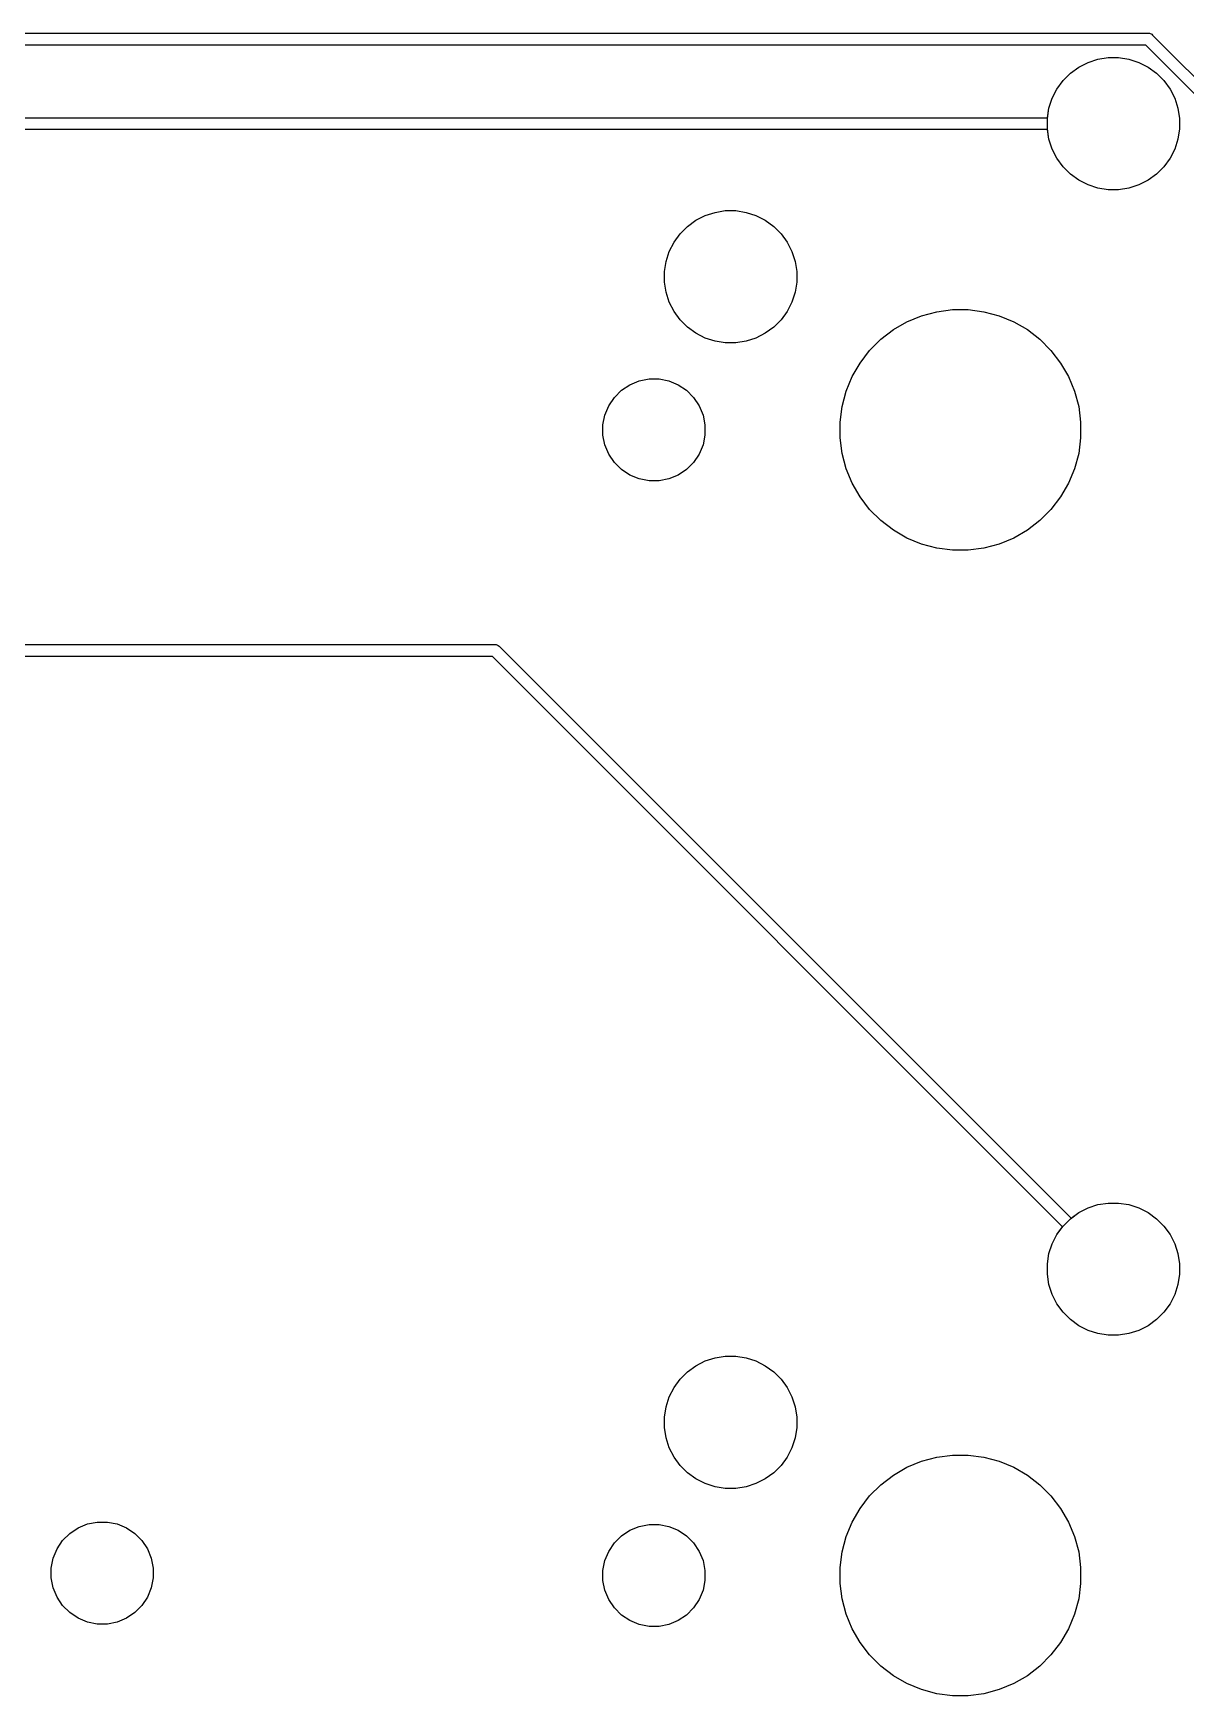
# Model space of a CAD drawing. Header units: inches. Extents: x 4.57 to 7.67, y -3.82 to -2.6.
# Drawn here: x 6.08 to 6.833, y -3.82 to -2.735 of the extents above; entities that cross this region are included whole.
import ezdxf

# ---------------------------------------------------------------- set-up
doc = ezdxf.new("R2010")
doc.units = ezdxf.units.IN
doc.header["$MEASUREMENT"] = 0
doc.layers.add('F.Mask', color=201, linetype='CONTINUOUS', true_color=0xd864ff)

msp = doc.modelspace()

# ---------------------------------------------------------------- linework, layer by layer
at = {"layer": 'F.Mask', "linetype": 'CONTINUOUS'}
for p, q in [((5.4176, -2.7346), (6.8083, -2.7346)), ((6.8083, -2.7346), (6.809, -2.7347)), ((6.809, -2.7347), (6.8105, -2.7353)), ((6.8105, -2.7353), (6.811, -2.7358)), ((6.811, -2.7358), (7.5437, -3.4685)), ((6.8066, -2.7425), (5.4192, -2.7425)), ((7.537, -3.4729), (6.8066, -2.7425)), ((6.7573, -2.7608), (6.7628, -2.7568)), ((6.7573, -2.7608), (6.7628, -2.7568)), ((6.7573, -2.7608), (6.7628, -2.7568)), ((6.7628, -2.7568), (6.7689, -2.7537)), ((6.7628, -2.7568), (6.7689, -2.7537)), ((6.7628, -2.7568), (6.7689, -2.7537)), ((6.7689, -2.7537), (6.7753, -2.7516)), ((6.7689, -2.7537), (6.7753, -2.7516)), ((6.7689, -2.7537), (6.7753, -2.7516)), ((6.7753, -2.7516), (6.782, -2.7505)), ((6.7753, -2.7516), (6.782, -2.7505)), ((6.7753, -2.7516), (6.782, -2.7505)), ((6.782, -2.7505), (6.7888, -2.7505)), ((6.782, -2.7505), (6.7888, -2.7505)), ((6.782, -2.7505), (6.7888, -2.7505)), ((6.7888, -2.7505), (6.7955, -2.7516)), ((6.7888, -2.7505), (6.7955, -2.7516)), ((6.7888, -2.7505), (6.7955, -2.7516)), ((6.7955, -2.7516), (6.802, -2.7537)), ((6.7955, -2.7516), (6.802, -2.7537)), ((6.7955, -2.7516), (6.802, -2.7537)), ((6.802, -2.7537), (6.8081, -2.7568)), ((6.802, -2.7537), (6.8081, -2.7568)), ((6.802, -2.7537), (6.8081, -2.7568)), ((6.8081, -2.7568), (6.8136, -2.7608)), ((6.8081, -2.7568), (6.8136, -2.7608)), ((6.8081, -2.7568), (6.8136, -2.7608)), ((6.7485, -2.7711), (6.7525, -2.7656)), ((6.7485, -2.7711), (6.7525, -2.7656)), ((6.7485, -2.7711), (6.7525, -2.7656)), ((6.7525, -2.7656), (6.7573, -2.7608)), ((6.7525, -2.7656), (6.7573, -2.7608)), ((6.7525, -2.7656), (6.7573, -2.7608)), ((6.8136, -2.7608), (6.8184, -2.7656)), ((6.8136, -2.7608), (6.8184, -2.7656)), ((6.8136, -2.7608), (6.8184, -2.7656)), ((6.8184, -2.7656), (6.8224, -2.7711)), ((6.8184, -2.7656), (6.8224, -2.7711)), ((6.8184, -2.7656), (6.8224, -2.7711)), ((6.7433, -2.7836), (6.7454, -2.7771)), ((6.7433, -2.7836), (6.7454, -2.7771)), ((6.7433, -2.7836), (6.7454, -2.7771)), ((6.7454, -2.7771), (6.7485, -2.7711)), ((6.7454, -2.7771), (6.7485, -2.7711)), ((6.7454, -2.7771), (6.7485, -2.7711)), ((6.8224, -2.7711), (6.8254, -2.7771)), ((6.8224, -2.7711), (6.8254, -2.7771)), ((6.8224, -2.7711), (6.8254, -2.7771)), ((6.8254, -2.7771), (6.8275, -2.7836)), ((6.8254, -2.7771), (6.8275, -2.7836)), ((6.8254, -2.7771), (6.8275, -2.7836)), ((5.4625, -2.7898), (6.7423, -2.7898)), ((6.7423, -2.7903), (6.7433, -2.7836)), ((6.7423, -2.7898), (6.7433, -2.7836)), ((6.7423, -2.7903), (6.7433, -2.7836)), ((6.8275, -2.7836), (6.8286, -2.7903)), ((6.8275, -2.7836), (6.8286, -2.7903)), ((6.8275, -2.7836), (6.8286, -2.7903)), ((6.7423, -2.7976), (5.4641, -2.7976)), ((6.7423, -2.7971), (6.7423, -2.7903)), ((6.7423, -2.7971), (6.7423, -2.7903)), ((6.7433, -2.8038), (6.7423, -2.7971)), ((6.7433, -2.8038), (6.7423, -2.7971)), ((6.7433, -2.8038), (6.7423, -2.7976)), ((6.8286, -2.7971), (6.8275, -2.8038)), ((6.8286, -2.7971), (6.8275, -2.8038)), ((6.8286, -2.7971), (6.8275, -2.8038)), ((6.8286, -2.7903), (6.8286, -2.7971)), ((6.8286, -2.7903), (6.8286, -2.7971)), ((6.8286, -2.7903), (6.8286, -2.7971)), ((6.7454, -2.8103), (6.7433, -2.8038)), ((6.7454, -2.8103), (6.7433, -2.8038)), ((6.7454, -2.8103), (6.7433, -2.8038)), ((6.7485, -2.8163), (6.7454, -2.8103)), ((6.7485, -2.8163), (6.7454, -2.8103)), ((6.7485, -2.8163), (6.7454, -2.8103)), ((6.8254, -2.8103), (6.8224, -2.8163)), ((6.8254, -2.8103), (6.8224, -2.8163)), ((6.8254, -2.8103), (6.8224, -2.8163)), ((6.8275, -2.8038), (6.8254, -2.8103)), ((6.8275, -2.8038), (6.8254, -2.8103)), ((6.8275, -2.8038), (6.8254, -2.8103)), ((6.7525, -2.8218), (6.7485, -2.8163)), ((6.7525, -2.8218), (6.7485, -2.8163)), ((6.7525, -2.8218), (6.7485, -2.8163)), ((6.7573, -2.8266), (6.7525, -2.8218)), ((6.7573, -2.8266), (6.7525, -2.8218)), ((6.7573, -2.8266), (6.7525, -2.8218)), ((6.8184, -2.8218), (6.8136, -2.8266)), ((6.8184, -2.8218), (6.8136, -2.8266)), ((6.8184, -2.8218), (6.8136, -2.8266)), ((6.8224, -2.8163), (6.8184, -2.8218)), ((6.8224, -2.8163), (6.8184, -2.8218)), ((6.8224, -2.8163), (6.8184, -2.8218)), ((6.7628, -2.8306), (6.7573, -2.8266)), ((6.7628, -2.8306), (6.7573, -2.8266)), ((6.7628, -2.8306), (6.7573, -2.8266)), ((6.7689, -2.8337), (6.7628, -2.8306)), ((6.7689, -2.8337), (6.7628, -2.8306)), ((6.7689, -2.8337), (6.7628, -2.8306)), ((6.8081, -2.8306), (6.802, -2.8337)), ((6.8081, -2.8306), (6.802, -2.8337)), ((6.8081, -2.8306), (6.802, -2.8337)), ((6.8136, -2.8266), (6.8081, -2.8306)), ((6.8136, -2.8266), (6.8081, -2.8306)), ((6.8136, -2.8266), (6.8081, -2.8306)), ((6.7753, -2.8358), (6.7689, -2.8337)), ((6.7753, -2.8358), (6.7689, -2.8337)), ((6.7753, -2.8358), (6.7689, -2.8337)), ((6.782, -2.8369), (6.7753, -2.8358)), ((6.782, -2.8369), (6.7753, -2.8358)), ((6.782, -2.8369), (6.7753, -2.8358)), ((6.7888, -2.8369), (6.782, -2.8369)), ((6.7888, -2.8369), (6.782, -2.8369)), ((6.7888, -2.8369), (6.782, -2.8369)), ((6.7955, -2.8358), (6.7888, -2.8369)), ((6.7955, -2.8358), (6.7888, -2.8369)), ((6.7955, -2.8358), (6.7888, -2.8369)), ((6.802, -2.8337), (6.7955, -2.8358)), ((6.802, -2.8337), (6.7955, -2.8358)), ((6.802, -2.8337), (6.7955, -2.8358)), ((6.5128, -2.8568), (6.5189, -2.8537)), ((6.5128, -2.8568), (6.5189, -2.8537)), ((6.5128, -2.8568), (6.5189, -2.8537)), ((6.5189, -2.8537), (6.5253, -2.8516)), ((6.5189, -2.8537), (6.5253, -2.8516)), ((6.5189, -2.8537), (6.5253, -2.8516)), ((6.5253, -2.8516), (6.532, -2.8505)), ((6.5253, -2.8516), (6.532, -2.8505)), ((6.5253, -2.8516), (6.532, -2.8505)), ((6.532, -2.8505), (6.5388, -2.8505)), ((6.532, -2.8505), (6.5388, -2.8505)), ((6.532, -2.8505), (6.5388, -2.8505)), ((6.5388, -2.8505), (6.5455, -2.8516)), ((6.5388, -2.8505), (6.5455, -2.8516)), ((6.5388, -2.8505), (6.5455, -2.8516)), ((6.5455, -2.8516), (6.552, -2.8537)), ((6.5455, -2.8516), (6.552, -2.8537)), ((6.5455, -2.8516), (6.552, -2.8537)), ((6.552, -2.8537), (6.5581, -2.8568)), ((6.552, -2.8537), (6.5581, -2.8568)), ((6.552, -2.8537), (6.5581, -2.8568)), ((6.4985, -2.8711), (6.5025, -2.8656)), ((6.4985, -2.8711), (6.5025, -2.8656)), ((6.4985, -2.8711), (6.5025, -2.8656)), ((6.5025, -2.8656), (6.5073, -2.8608)), ((6.5025, -2.8656), (6.5073, -2.8608)), ((6.5025, -2.8656), (6.5073, -2.8608)), ((6.5073, -2.8608), (6.5128, -2.8568)), ((6.5073, -2.8608), (6.5128, -2.8568)), ((6.5073, -2.8608), (6.5128, -2.8568)), ((6.5581, -2.8568), (6.5636, -2.8608)), ((6.5581, -2.8568), (6.5636, -2.8608)), ((6.5581, -2.8568), (6.5636, -2.8608)), ((6.5636, -2.8608), (6.5684, -2.8656)), ((6.5636, -2.8608), (6.5684, -2.8656)), ((6.5636, -2.8608), (6.5684, -2.8656)), ((6.5684, -2.8656), (6.5724, -2.8711)), ((6.5684, -2.8656), (6.5724, -2.8711)), ((6.5684, -2.8656), (6.5724, -2.8711)), ((6.4954, -2.8771), (6.4985, -2.8711)), ((6.4954, -2.8771), (6.4985, -2.8711)), ((6.4954, -2.8771), (6.4985, -2.8711)), ((6.5724, -2.8711), (6.5754, -2.8771)), ((6.5724, -2.8711), (6.5754, -2.8771)), ((6.5724, -2.8711), (6.5754, -2.8771)), ((6.4923, -2.8903), (6.4933, -2.8836)), ((6.4923, -2.8903), (6.4933, -2.8836)), ((6.4923, -2.8903), (6.4933, -2.8836)), ((6.4933, -2.8836), (6.4954, -2.8771)), ((6.4933, -2.8836), (6.4954, -2.8771)), ((6.4933, -2.8836), (6.4954, -2.8771)), ((6.5754, -2.8771), (6.5775, -2.8836)), ((6.5754, -2.8771), (6.5775, -2.8836)), ((6.5754, -2.8771), (6.5775, -2.8836)), ((6.5775, -2.8836), (6.5786, -2.8903)), ((6.5775, -2.8836), (6.5786, -2.8903)), ((6.5775, -2.8836), (6.5786, -2.8903)), ((6.4923, -2.8971), (6.4923, -2.8903)), ((6.4923, -2.8971), (6.4923, -2.8903)), ((6.4923, -2.8971), (6.4923, -2.8903)), ((6.4933, -2.9038), (6.4923, -2.8971)), ((6.4933, -2.9038), (6.4923, -2.8971)), ((6.4933, -2.9038), (6.4923, -2.8971)), ((6.5786, -2.8971), (6.5775, -2.9038)), ((6.5786, -2.8971), (6.5775, -2.9038)), ((6.5786, -2.8971), (6.5775, -2.9038)), ((6.5786, -2.8903), (6.5786, -2.8971)), ((6.5786, -2.8903), (6.5786, -2.8971)), ((6.5786, -2.8903), (6.5786, -2.8971)), ((6.4954, -2.9103), (6.4933, -2.9038)), ((6.4954, -2.9103), (6.4933, -2.9038)), ((6.4954, -2.9103), (6.4933, -2.9038)), ((6.5775, -2.9038), (6.5754, -2.9103)), ((6.5775, -2.9038), (6.5754, -2.9103)), ((6.5775, -2.9038), (6.5754, -2.9103)), ((6.4985, -2.9163), (6.4954, -2.9103)), ((6.4985, -2.9163), (6.4954, -2.9103)), ((6.4985, -2.9163), (6.4954, -2.9103)), ((6.5025, -2.9218), (6.4985, -2.9163)), ((6.5025, -2.9218), (6.4985, -2.9163)), ((6.5025, -2.9218), (6.4985, -2.9163)), ((6.5724, -2.9163), (6.5684, -2.9218)), ((6.5724, -2.9163), (6.5684, -2.9218)), ((6.5724, -2.9163), (6.5684, -2.9218)), ((6.5754, -2.9103), (6.5724, -2.9163)), ((6.5754, -2.9103), (6.5724, -2.9163)), ((6.5754, -2.9103), (6.5724, -2.9163)), ((6.6506, -2.9231), (6.6601, -2.9191)), ((6.6506, -2.9231), (6.6601, -2.9191)), ((6.6601, -2.9191), (6.6701, -2.9165)), ((6.6601, -2.9191), (6.6701, -2.9165)), ((6.6701, -2.9165), (6.6803, -2.9151)), ((6.6701, -2.9165), (6.6803, -2.9151)), ((6.6803, -2.9151), (6.6906, -2.9151)), ((6.6803, -2.9151), (6.6906, -2.9151)), ((6.6906, -2.9151), (6.7008, -2.9165)), ((6.6906, -2.9151), (6.7008, -2.9165)), ((6.7008, -2.9165), (6.7107, -2.9191)), ((6.7008, -2.9165), (6.7107, -2.9191)), ((6.7107, -2.9191), (6.7203, -2.9231)), ((6.7107, -2.9191), (6.7203, -2.9231)), ((6.5073, -2.9266), (6.5025, -2.9218)), ((6.5073, -2.9266), (6.5025, -2.9218)), ((6.5073, -2.9266), (6.5025, -2.9218)), ((6.5128, -2.9306), (6.5073, -2.9266)), ((6.5128, -2.9306), (6.5073, -2.9266)), ((6.5128, -2.9306), (6.5073, -2.9266)), ((6.5189, -2.9337), (6.5128, -2.9306)), ((6.5189, -2.9337), (6.5128, -2.9306)), ((6.5189, -2.9337), (6.5128, -2.9306)), ((6.5581, -2.9306), (6.552, -2.9337)), ((6.5581, -2.9306), (6.552, -2.9337)), ((6.5581, -2.9306), (6.552, -2.9337)), ((6.5636, -2.9266), (6.5581, -2.9306)), ((6.5636, -2.9266), (6.5581, -2.9306)), ((6.5636, -2.9266), (6.5581, -2.9306)), ((6.5684, -2.9218), (6.5636, -2.9266)), ((6.5684, -2.9218), (6.5636, -2.9266)), ((6.5684, -2.9218), (6.5636, -2.9266)), ((6.6335, -2.9345), (6.6417, -2.9282)), ((6.6335, -2.9345), (6.6417, -2.9282)), ((6.6417, -2.9282), (6.6506, -2.9231)), ((6.6417, -2.9282), (6.6506, -2.9231)), ((6.7203, -2.9231), (6.7292, -2.9282)), ((6.7203, -2.9231), (6.7292, -2.9282)), ((6.7292, -2.9282), (6.7374, -2.9345)), ((6.7292, -2.9282), (6.7374, -2.9345)), ((6.5253, -2.9358), (6.5189, -2.9337)), ((6.5253, -2.9358), (6.5189, -2.9337)), ((6.5253, -2.9358), (6.5189, -2.9337)), ((6.532, -2.9369), (6.5253, -2.9358)), ((6.532, -2.9369), (6.5253, -2.9358)), ((6.532, -2.9369), (6.5253, -2.9358)), ((6.5388, -2.9369), (6.532, -2.9369)), ((6.5388, -2.9369), (6.532, -2.9369)), ((6.5388, -2.9369), (6.532, -2.9369)), ((6.5455, -2.9358), (6.5388, -2.9369)), ((6.5455, -2.9358), (6.5388, -2.9369)), ((6.5455, -2.9358), (6.5388, -2.9369)), ((6.552, -2.9337), (6.5455, -2.9358)), ((6.552, -2.9337), (6.5455, -2.9358)), ((6.552, -2.9337), (6.5455, -2.9358)), ((6.62, -2.95), (6.6262, -2.9418)), ((6.62, -2.95), (6.6262, -2.9418)), ((6.6262, -2.9418), (6.6335, -2.9345)), ((6.6262, -2.9418), (6.6335, -2.9345)), ((6.7374, -2.9345), (6.7446, -2.9418)), ((6.7374, -2.9345), (6.7446, -2.9418)), ((6.7446, -2.9418), (6.7509, -2.95)), ((6.7446, -2.9418), (6.7509, -2.95)), ((6.6148, -2.9589), (6.62, -2.95)), ((6.6148, -2.9589), (6.62, -2.95)), ((6.7509, -2.95), (6.7561, -2.9589)), ((6.7509, -2.95), (6.7561, -2.9589)), ((6.4697, -2.9642), (6.4757, -2.9617)), ((6.4697, -2.9642), (6.4757, -2.9617)), ((6.4757, -2.9617), (6.4822, -2.9604)), ((6.4757, -2.9617), (6.4822, -2.9604)), ((6.4822, -2.9604), (6.4887, -2.9604)), ((6.4822, -2.9604), (6.4887, -2.9604)), ((6.4887, -2.9604), (6.4951, -2.9617)), ((6.4887, -2.9604), (6.4951, -2.9617)), ((6.4951, -2.9617), (6.5012, -2.9642)), ((6.4951, -2.9617), (6.5012, -2.9642)), ((6.6109, -2.9684), (6.6148, -2.9589)), ((6.6109, -2.9684), (6.6148, -2.9589)), ((6.7561, -2.9589), (6.76, -2.9684)), ((6.7561, -2.9589), (6.76, -2.9684)), ((6.4559, -2.9779), (6.4596, -2.9725)), ((6.4559, -2.9779), (6.4596, -2.9725)), ((6.4596, -2.9725), (6.4642, -2.9678)), ((6.4596, -2.9725), (6.4642, -2.9678)), ((6.4642, -2.9678), (6.4697, -2.9642)), ((6.4642, -2.9678), (6.4697, -2.9642)), ((6.5012, -2.9642), (6.5067, -2.9678)), ((6.5012, -2.9642), (6.5067, -2.9678)), ((6.5067, -2.9678), (6.5113, -2.9725)), ((6.5067, -2.9678), (6.5113, -2.9725)), ((6.5113, -2.9725), (6.5149, -2.9779)), ((6.5113, -2.9725), (6.5149, -2.9779)), ((6.6082, -2.9783), (6.6109, -2.9684)), ((6.6082, -2.9783), (6.6109, -2.9684)), ((6.76, -2.9684), (6.7627, -2.9783)), ((6.76, -2.9684), (6.7627, -2.9783)), ((6.4521, -2.9904), (6.4534, -2.984)), ((6.4521, -2.9904), (6.4534, -2.984)), ((6.4534, -2.984), (6.4559, -2.9779)), ((6.4534, -2.984), (6.4559, -2.9779)), ((6.5149, -2.9779), (6.5175, -2.984)), ((6.5149, -2.9779), (6.5175, -2.984)), ((6.5175, -2.984), (6.5187, -2.9904)), ((6.5175, -2.984), (6.5187, -2.9904)), ((6.6069, -2.9886), (6.6082, -2.9783)), ((6.6069, -2.9886), (6.6082, -2.9783)), ((6.7627, -2.9783), (6.764, -2.9886)), ((6.7627, -2.9783), (6.764, -2.9886)), ((6.4521, -2.997), (6.4521, -2.9904)), ((6.4521, -2.997), (6.4521, -2.9904)), ((6.5187, -2.9904), (6.5187, -2.997)), ((6.5187, -2.9904), (6.5187, -2.997)), ((6.6069, -2.9989), (6.6069, -2.9886)), ((6.6069, -2.9989), (6.6069, -2.9886)), ((6.764, -2.9886), (6.764, -2.9989)), ((6.764, -2.9886), (6.764, -2.9989)), ((6.4534, -3.0034), (6.4521, -2.997)), ((6.4534, -3.0034), (6.4521, -2.997)), ((6.4559, -3.0095), (6.4534, -3.0034)), ((6.4559, -3.0095), (6.4534, -3.0034)), ((6.5175, -3.0034), (6.5149, -3.0095)), ((6.5175, -3.0034), (6.5149, -3.0095)), ((6.5187, -2.997), (6.5175, -3.0034)), ((6.5187, -2.997), (6.5175, -3.0034)), ((6.6082, -3.0091), (6.6069, -2.9989)), ((6.6082, -3.0091), (6.6069, -2.9989)), ((6.764, -2.9989), (6.7627, -3.0091)), ((6.764, -2.9989), (6.7627, -3.0091)), ((6.4596, -3.0149), (6.4559, -3.0095)), ((6.4596, -3.0149), (6.4559, -3.0095)), ((6.4642, -3.0196), (6.4596, -3.0149)), ((6.4642, -3.0196), (6.4596, -3.0149)), ((6.5113, -3.0149), (6.5067, -3.0196)), ((6.5113, -3.0149), (6.5067, -3.0196)), ((6.5149, -3.0095), (6.5113, -3.0149)), ((6.5149, -3.0095), (6.5113, -3.0149)), ((6.6109, -3.019), (6.6082, -3.0091)), ((6.6109, -3.019), (6.6082, -3.0091)), ((6.7627, -3.0091), (6.76, -3.019)), ((6.7627, -3.0091), (6.76, -3.019)), ((6.4697, -3.0232), (6.4642, -3.0196)), ((6.4697, -3.0232), (6.4642, -3.0196)), ((6.4757, -3.0257), (6.4697, -3.0232)), ((6.4757, -3.0257), (6.4697, -3.0232)), ((6.4822, -3.027), (6.4757, -3.0257)), ((6.4822, -3.027), (6.4757, -3.0257)), ((6.4887, -3.027), (6.4822, -3.027)), ((6.4887, -3.027), (6.4822, -3.027)), ((6.4951, -3.0257), (6.4887, -3.027)), ((6.4951, -3.0257), (6.4887, -3.027)), ((6.5012, -3.0232), (6.4951, -3.0257)), ((6.5012, -3.0232), (6.4951, -3.0257)), ((6.5067, -3.0196), (6.5012, -3.0232)), ((6.5067, -3.0196), (6.5012, -3.0232)), ((6.6148, -3.0285), (6.6109, -3.019)), ((6.6148, -3.0285), (6.6109, -3.019)), ((6.62, -3.0374), (6.6148, -3.0285)), ((6.62, -3.0374), (6.6148, -3.0285)), ((6.7561, -3.0285), (6.7509, -3.0374)), ((6.7561, -3.0285), (6.7509, -3.0374)), ((6.76, -3.019), (6.7561, -3.0285)), ((6.76, -3.019), (6.7561, -3.0285)), ((6.6262, -3.0456), (6.62, -3.0374)), ((6.6262, -3.0456), (6.62, -3.0374)), ((6.7509, -3.0374), (6.7446, -3.0456)), ((6.7509, -3.0374), (6.7446, -3.0456)), ((6.6335, -3.0529), (6.6262, -3.0456)), ((6.6335, -3.0529), (6.6262, -3.0456)), ((6.7446, -3.0456), (6.7374, -3.0529)), ((6.7446, -3.0456), (6.7374, -3.0529)), ((6.6417, -3.0592), (6.6335, -3.0529)), ((6.6417, -3.0592), (6.6335, -3.0529)), ((6.6506, -3.0643), (6.6417, -3.0592)), ((6.6506, -3.0643), (6.6417, -3.0592)), ((6.7292, -3.0592), (6.7203, -3.0643)), ((6.7292, -3.0592), (6.7203, -3.0643)), ((6.7374, -3.0529), (6.7292, -3.0592)), ((6.7374, -3.0529), (6.7292, -3.0592)), ((6.6601, -3.0683), (6.6506, -3.0643)), ((6.6601, -3.0683), (6.6506, -3.0643)), ((6.6701, -3.0709), (6.6601, -3.0683)), ((6.6701, -3.0709), (6.6601, -3.0683)), ((6.6803, -3.0723), (6.6701, -3.0709)), ((6.6803, -3.0723), (6.6701, -3.0709)), ((6.6906, -3.0723), (6.6803, -3.0723)), ((6.6906, -3.0723), (6.6803, -3.0723)), ((6.7008, -3.0709), (6.6906, -3.0723)), ((6.7008, -3.0709), (6.6906, -3.0723)), ((6.7107, -3.0683), (6.7008, -3.0709)), ((6.7107, -3.0683), (6.7008, -3.0709)), ((6.7203, -3.0643), (6.7107, -3.0683)), ((6.7203, -3.0643), (6.7107, -3.0683)), ((5.3855, -3.1339), (6.3815, -3.1339)), ((6.3815, -3.1339), (6.3823, -3.1339)), ((6.3823, -3.1339), (6.3837, -3.1345)), ((6.3837, -3.1345), (6.3843, -3.135)), ((6.3843, -3.135), (6.7577, -3.5085)), ((6.3799, -3.1417), (5.3855, -3.1417)), ((6.7522, -3.514), (6.3799, -3.1417)), ((6.7573, -3.5088), (6.7628, -3.5048)), ((6.7573, -3.5088), (6.7628, -3.5048)), ((6.7577, -3.5085), (6.7628, -3.5048)), ((6.7628, -3.5048), (6.7689, -3.5017)), ((6.7628, -3.5048), (6.7689, -3.5017)), ((6.7628, -3.5048), (6.7689, -3.5017)), ((6.7689, -3.5017), (6.7753, -3.4996)), ((6.7689, -3.5017), (6.7753, -3.4996)), ((6.7689, -3.5017), (6.7753, -3.4996)), ((6.7753, -3.4996), (6.782, -3.4986)), ((6.7753, -3.4996), (6.782, -3.4986)), ((6.7753, -3.4996), (6.782, -3.4986)), ((6.782, -3.4986), (6.7888, -3.4986)), ((6.782, -3.4986), (6.7888, -3.4986)), ((6.782, -3.4986), (6.7888, -3.4986)), ((6.7888, -3.4986), (6.7955, -3.4996)), ((6.7888, -3.4986), (6.7955, -3.4996)), ((6.7888, -3.4986), (6.7955, -3.4996)), ((6.7955, -3.4996), (6.802, -3.5017)), ((6.7955, -3.4996), (6.802, -3.5017)), ((6.7955, -3.4996), (6.802, -3.5017)), ((6.802, -3.5017), (6.8081, -3.5048)), ((6.802, -3.5017), (6.8081, -3.5048)), ((6.802, -3.5017), (6.8081, -3.5048)), ((6.8081, -3.5048), (6.8136, -3.5088)), ((6.8081, -3.5048), (6.8136, -3.5088)), ((6.8081, -3.5048), (6.8136, -3.5088)), ((6.7485, -3.5191), (6.7525, -3.5136)), ((6.7485, -3.5191), (6.7525, -3.5136)), ((6.7485, -3.5191), (6.7522, -3.514)), ((6.7525, -3.5136), (6.7573, -3.5088)), ((6.7525, -3.5136), (6.7573, -3.5088)), ((6.8136, -3.5088), (6.8184, -3.5136)), ((6.8136, -3.5088), (6.8184, -3.5136)), ((6.8136, -3.5088), (6.8184, -3.5136)), ((6.8184, -3.5136), (6.8224, -3.5191)), ((6.8184, -3.5136), (6.8224, -3.5191)), ((6.8184, -3.5136), (6.8224, -3.5191)), ((6.7433, -3.5316), (6.7454, -3.5252)), ((6.7433, -3.5316), (6.7454, -3.5252)), ((6.7433, -3.5316), (6.7454, -3.5252)), ((6.7454, -3.5252), (6.7485, -3.5191)), ((6.7454, -3.5252), (6.7485, -3.5191)), ((6.7454, -3.5252), (6.7485, -3.5191)), ((6.8224, -3.5191), (6.8254, -3.5252)), ((6.8224, -3.5191), (6.8254, -3.5252)), ((6.8224, -3.5191), (6.8254, -3.5252)), ((6.8254, -3.5252), (6.8275, -3.5316)), ((6.8254, -3.5252), (6.8275, -3.5316)), ((6.8254, -3.5252), (6.8275, -3.5316)), ((6.7423, -3.5383), (6.7433, -3.5316)), ((6.7423, -3.5383), (6.7433, -3.5316)), ((6.7423, -3.5383), (6.7433, -3.5316)), ((6.7423, -3.5451), (6.7423, -3.5383)), ((6.7423, -3.5451), (6.7423, -3.5383)), ((6.7423, -3.5451), (6.7423, -3.5383)), ((6.8275, -3.5316), (6.8286, -3.5383)), ((6.8275, -3.5316), (6.8286, -3.5383)), ((6.8275, -3.5316), (6.8286, -3.5383)), ((6.8286, -3.5383), (6.8286, -3.5451)), ((6.8286, -3.5383), (6.8286, -3.5451)), ((6.8286, -3.5383), (6.8286, -3.5451)), ((6.7433, -3.5518), (6.7423, -3.5451)), ((6.7433, -3.5518), (6.7423, -3.5451)), ((6.7433, -3.5518), (6.7423, -3.5451)), ((6.8286, -3.5451), (6.8275, -3.5518)), ((6.8286, -3.5451), (6.8275, -3.5518)), ((6.8286, -3.5451), (6.8275, -3.5518)), ((6.7454, -3.5583), (6.7433, -3.5518)), ((6.7454, -3.5583), (6.7433, -3.5518)), ((6.7454, -3.5583), (6.7433, -3.5518)), ((6.7485, -3.5644), (6.7454, -3.5583)), ((6.7485, -3.5644), (6.7454, -3.5583)), ((6.7485, -3.5644), (6.7454, -3.5583)), ((6.8254, -3.5583), (6.8224, -3.5644)), ((6.8254, -3.5583), (6.8224, -3.5644)), ((6.8254, -3.5583), (6.8224, -3.5644)), ((6.8275, -3.5518), (6.8254, -3.5583)), ((6.8275, -3.5518), (6.8254, -3.5583)), ((6.8275, -3.5518), (6.8254, -3.5583)), ((6.7525, -3.5699), (6.7485, -3.5644)), ((6.7525, -3.5699), (6.7485, -3.5644)), ((6.7525, -3.5699), (6.7485, -3.5644)), ((6.7573, -3.5747), (6.7525, -3.5699)), ((6.7573, -3.5747), (6.7525, -3.5699)), ((6.7573, -3.5747), (6.7525, -3.5699)), ((6.8184, -3.5699), (6.8136, -3.5747)), ((6.8184, -3.5699), (6.8136, -3.5747)), ((6.8184, -3.5699), (6.8136, -3.5747)), ((6.8224, -3.5644), (6.8184, -3.5699)), ((6.8224, -3.5644), (6.8184, -3.5699)), ((6.8224, -3.5644), (6.8184, -3.5699)), ((6.7628, -3.5787), (6.7573, -3.5747)), ((6.7628, -3.5787), (6.7573, -3.5747)), ((6.7628, -3.5787), (6.7573, -3.5747)), ((6.7689, -3.5817), (6.7628, -3.5787)), ((6.7689, -3.5817), (6.7628, -3.5787)), ((6.7689, -3.5817), (6.7628, -3.5787)), ((6.7753, -3.5838), (6.7689, -3.5817)), ((6.7753, -3.5838), (6.7689, -3.5817)), ((6.7753, -3.5838), (6.7689, -3.5817)), ((6.802, -3.5817), (6.7955, -3.5838)), ((6.802, -3.5817), (6.7955, -3.5838)), ((6.802, -3.5817), (6.7955, -3.5838)), ((6.8081, -3.5787), (6.802, -3.5817)), ((6.8081, -3.5787), (6.802, -3.5817)), ((6.8081, -3.5787), (6.802, -3.5817)), ((6.8136, -3.5747), (6.8081, -3.5787)), ((6.8136, -3.5747), (6.8081, -3.5787)), ((6.8136, -3.5747), (6.8081, -3.5787)), ((6.782, -3.5849), (6.7753, -3.5838)), ((6.782, -3.5849), (6.7753, -3.5838)), ((6.782, -3.5849), (6.7753, -3.5838)), ((6.7888, -3.5849), (6.782, -3.5849)), ((6.7888, -3.5849), (6.782, -3.5849)), ((6.7888, -3.5849), (6.782, -3.5849)), ((6.7955, -3.5838), (6.7888, -3.5849)), ((6.7955, -3.5838), (6.7888, -3.5849)), ((6.7955, -3.5838), (6.7888, -3.5849)), ((6.5128, -3.6048), (6.5189, -3.6017)), ((6.5128, -3.6048), (6.5189, -3.6017)), ((6.5128, -3.6048), (6.5189, -3.6017)), ((6.5189, -3.6017), (6.5253, -3.5996)), ((6.5189, -3.6017), (6.5253, -3.5996)), ((6.5189, -3.6017), (6.5253, -3.5996)), ((6.5253, -3.5996), (6.532, -3.5986)), ((6.5253, -3.5996), (6.532, -3.5986)), ((6.5253, -3.5996), (6.532, -3.5986)), ((6.532, -3.5986), (6.5388, -3.5986)), ((6.532, -3.5986), (6.5388, -3.5986)), ((6.532, -3.5986), (6.5388, -3.5986)), ((6.5388, -3.5986), (6.5455, -3.5996)), ((6.5388, -3.5986), (6.5455, -3.5996)), ((6.5388, -3.5986), (6.5455, -3.5996)), ((6.5455, -3.5996), (6.552, -3.6017)), ((6.5455, -3.5996), (6.552, -3.6017)), ((6.5455, -3.5996), (6.552, -3.6017)), ((6.552, -3.6017), (6.5581, -3.6048)), ((6.552, -3.6017), (6.5581, -3.6048)), ((6.552, -3.6017), (6.5581, -3.6048)), ((6.4985, -3.6191), (6.5025, -3.6136)), ((6.4985, -3.6191), (6.5025, -3.6136)), ((6.4985, -3.6191), (6.5025, -3.6136)), ((6.5025, -3.6136), (6.5073, -3.6088)), ((6.5025, -3.6136), (6.5073, -3.6088)), ((6.5025, -3.6136), (6.5073, -3.6088)), ((6.5073, -3.6088), (6.5128, -3.6048)), ((6.5073, -3.6088), (6.5128, -3.6048)), ((6.5073, -3.6088), (6.5128, -3.6048)), ((6.5581, -3.6048), (6.5636, -3.6088)), ((6.5581, -3.6048), (6.5636, -3.6088)), ((6.5581, -3.6048), (6.5636, -3.6088)), ((6.5636, -3.6088), (6.5684, -3.6136)), ((6.5636, -3.6088), (6.5684, -3.6136)), ((6.5636, -3.6088), (6.5684, -3.6136)), ((6.5684, -3.6136), (6.5724, -3.6191)), ((6.5684, -3.6136), (6.5724, -3.6191)), ((6.5684, -3.6136), (6.5724, -3.6191)), ((6.4933, -3.6316), (6.4954, -3.6252)), ((6.4933, -3.6316), (6.4954, -3.6252)), ((6.4933, -3.6316), (6.4954, -3.6252)), ((6.4954, -3.6252), (6.4985, -3.6191)), ((6.4954, -3.6252), (6.4985, -3.6191)), ((6.4954, -3.6252), (6.4985, -3.6191)), ((6.5724, -3.6191), (6.5754, -3.6252)), ((6.5724, -3.6191), (6.5754, -3.6252)), ((6.5724, -3.6191), (6.5754, -3.6252)), ((6.5754, -3.6252), (6.5775, -3.6316)), ((6.5754, -3.6252), (6.5775, -3.6316)), ((6.5754, -3.6252), (6.5775, -3.6316)), ((6.4923, -3.6383), (6.4933, -3.6316)), ((6.4923, -3.6383), (6.4933, -3.6316)), ((6.4923, -3.6383), (6.4933, -3.6316)), ((6.5775, -3.6316), (6.5786, -3.6383)), ((6.5775, -3.6316), (6.5786, -3.6383)), ((6.5775, -3.6316), (6.5786, -3.6383)), ((6.4923, -3.6451), (6.4923, -3.6383)), ((6.4923, -3.6451), (6.4923, -3.6383)), ((6.4923, -3.6451), (6.4923, -3.6383)), ((6.4933, -3.6518), (6.4923, -3.6451)), ((6.4933, -3.6518), (6.4923, -3.6451)), ((6.4933, -3.6518), (6.4923, -3.6451)), ((6.5786, -3.6451), (6.5775, -3.6518)), ((6.5786, -3.6451), (6.5775, -3.6518)), ((6.5786, -3.6451), (6.5775, -3.6518)), ((6.5786, -3.6383), (6.5786, -3.6451)), ((6.5786, -3.6383), (6.5786, -3.6451)), ((6.5786, -3.6383), (6.5786, -3.6451)), ((6.4954, -3.6583), (6.4933, -3.6518)), ((6.4954, -3.6583), (6.4933, -3.6518)), ((6.4954, -3.6583), (6.4933, -3.6518)), ((6.4985, -3.6644), (6.4954, -3.6583)), ((6.4985, -3.6644), (6.4954, -3.6583)), ((6.4985, -3.6644), (6.4954, -3.6583)), ((6.5754, -3.6583), (6.5724, -3.6644)), ((6.5754, -3.6583), (6.5724, -3.6644)), ((6.5754, -3.6583), (6.5724, -3.6644)), ((6.5775, -3.6518), (6.5754, -3.6583)), ((6.5775, -3.6518), (6.5754, -3.6583)), ((6.5775, -3.6518), (6.5754, -3.6583)), ((6.5025, -3.6699), (6.4985, -3.6644)), ((6.5025, -3.6699), (6.4985, -3.6644)), ((6.5025, -3.6699), (6.4985, -3.6644)), ((6.5724, -3.6644), (6.5684, -3.6699)), ((6.5724, -3.6644), (6.5684, -3.6699)), ((6.5724, -3.6644), (6.5684, -3.6699)), ((6.6506, -3.6711), (6.6601, -3.6672)), ((6.6506, -3.6711), (6.6601, -3.6672)), ((6.6601, -3.6672), (6.6701, -3.6645)), ((6.6601, -3.6672), (6.6701, -3.6645)), ((6.6701, -3.6645), (6.6803, -3.6632)), ((6.6701, -3.6645), (6.6803, -3.6632)), ((6.6803, -3.6632), (6.6906, -3.6632)), ((6.6803, -3.6632), (6.6906, -3.6632)), ((6.6906, -3.6632), (6.7008, -3.6645)), ((6.6906, -3.6632), (6.7008, -3.6645)), ((6.7008, -3.6645), (6.7107, -3.6672)), ((6.7008, -3.6645), (6.7107, -3.6672)), ((6.7107, -3.6672), (6.7203, -3.6711)), ((6.7107, -3.6672), (6.7203, -3.6711)), ((6.5073, -3.6747), (6.5025, -3.6699)), ((6.5073, -3.6747), (6.5025, -3.6699)), ((6.5073, -3.6747), (6.5025, -3.6699)), ((6.5128, -3.6787), (6.5073, -3.6747)), ((6.5128, -3.6787), (6.5073, -3.6747)), ((6.5128, -3.6787), (6.5073, -3.6747)), ((6.5189, -3.6817), (6.5128, -3.6787)), ((6.5189, -3.6817), (6.5128, -3.6787)), ((6.5189, -3.6817), (6.5128, -3.6787)), ((6.5581, -3.6787), (6.552, -3.6817)), ((6.5581, -3.6787), (6.552, -3.6817)), ((6.5581, -3.6787), (6.552, -3.6817)), ((6.5636, -3.6747), (6.5581, -3.6787)), ((6.5636, -3.6747), (6.5581, -3.6787)), ((6.5636, -3.6747), (6.5581, -3.6787)), ((6.5684, -3.6699), (6.5636, -3.6747)), ((6.5684, -3.6699), (6.5636, -3.6747)), ((6.5684, -3.6699), (6.5636, -3.6747)), ((6.6335, -3.6825), (6.6417, -3.6763)), ((6.6335, -3.6825), (6.6417, -3.6763)), ((6.6417, -3.6763), (6.6506, -3.6711)), ((6.6417, -3.6763), (6.6506, -3.6711)), ((6.7203, -3.6711), (6.7292, -3.6763)), ((6.7203, -3.6711), (6.7292, -3.6763)), ((6.7292, -3.6763), (6.7374, -3.6825)), ((6.7292, -3.6763), (6.7374, -3.6825)), ((6.5253, -3.6838), (6.5189, -3.6817)), ((6.5253, -3.6838), (6.5189, -3.6817)), ((6.5253, -3.6838), (6.5189, -3.6817)), ((6.532, -3.6849), (6.5253, -3.6838)), ((6.532, -3.6849), (6.5253, -3.6838)), ((6.532, -3.6849), (6.5253, -3.6838)), ((6.5388, -3.6849), (6.532, -3.6849)), ((6.5388, -3.6849), (6.532, -3.6849)), ((6.5388, -3.6849), (6.532, -3.6849)), ((6.5455, -3.6838), (6.5388, -3.6849)), ((6.5455, -3.6838), (6.5388, -3.6849)), ((6.5455, -3.6838), (6.5388, -3.6849)), ((6.552, -3.6817), (6.5455, -3.6838)), ((6.552, -3.6817), (6.5455, -3.6838)), ((6.552, -3.6817), (6.5455, -3.6838)), ((6.62, -3.698), (6.6262, -3.6898)), ((6.62, -3.698), (6.6262, -3.6898)), ((6.6262, -3.6898), (6.6335, -3.6825)), ((6.6262, -3.6898), (6.6335, -3.6825)), ((6.7374, -3.6825), (6.7446, -3.6898)), ((6.7374, -3.6825), (6.7446, -3.6898)), ((6.7446, -3.6898), (6.7509, -3.698)), ((6.7446, -3.6898), (6.7509, -3.698)), ((6.6148, -3.7069), (6.62, -3.698)), ((6.6148, -3.7069), (6.62, -3.698)), ((6.7509, -3.698), (6.7561, -3.7069)), ((6.7509, -3.698), (6.7561, -3.7069)), ((6.104, -3.7143), (6.1094, -3.7106)), ((6.104, -3.7143), (6.1094, -3.7106)), ((6.1094, -3.7106), (6.1155, -3.7081)), ((6.1094, -3.7106), (6.1155, -3.7081)), ((6.1155, -3.7081), (6.1219, -3.7069)), ((6.1155, -3.7081), (6.1219, -3.7069)), ((6.1219, -3.7069), (6.1285, -3.7069)), ((6.1219, -3.7069), (6.1285, -3.7069)), ((6.1285, -3.7069), (6.1349, -3.7081)), ((6.1285, -3.7069), (6.1349, -3.7081)), ((6.1349, -3.7081), (6.141, -3.7106)), ((6.1349, -3.7081), (6.141, -3.7106)), ((6.141, -3.7106), (6.1464, -3.7143)), ((6.141, -3.7106), (6.1464, -3.7143)), ((6.4642, -3.7159), (6.4697, -3.7122)), ((6.4642, -3.7159), (6.4697, -3.7122)), ((6.4697, -3.7122), (6.4757, -3.7097)), ((6.4697, -3.7122), (6.4757, -3.7097)), ((6.4757, -3.7097), (6.4822, -3.7084)), ((6.4757, -3.7097), (6.4822, -3.7084)), ((6.4822, -3.7084), (6.4887, -3.7084)), ((6.4822, -3.7084), (6.4887, -3.7084)), ((6.4887, -3.7084), (6.4951, -3.7097)), ((6.4887, -3.7084), (6.4951, -3.7097)), ((6.4951, -3.7097), (6.5012, -3.7122)), ((6.4951, -3.7097), (6.5012, -3.7122)), ((6.5012, -3.7122), (6.5067, -3.7159)), ((6.5012, -3.7122), (6.5067, -3.7159)), ((6.6109, -3.7164), (6.6148, -3.7069)), ((6.6109, -3.7164), (6.6148, -3.7069)), ((6.7561, -3.7069), (6.76, -3.7164)), ((6.7561, -3.7069), (6.76, -3.7164)), ((6.0957, -3.7244), (6.0993, -3.7189)), ((6.0957, -3.7244), (6.0993, -3.7189)), ((6.0993, -3.7189), (6.104, -3.7143)), ((6.0993, -3.7189), (6.104, -3.7143)), ((6.1464, -3.7143), (6.1511, -3.7189)), ((6.1464, -3.7143), (6.1511, -3.7189)), ((6.1511, -3.7189), (6.1547, -3.7244)), ((6.1511, -3.7189), (6.1547, -3.7244)), ((6.4559, -3.726), (6.4596, -3.7205)), ((6.4559, -3.726), (6.4596, -3.7205)), ((6.4596, -3.7205), (6.4642, -3.7159)), ((6.4596, -3.7205), (6.4642, -3.7159)), ((6.5067, -3.7159), (6.5113, -3.7205)), ((6.5067, -3.7159), (6.5113, -3.7205)), ((6.5113, -3.7205), (6.5149, -3.726)), ((6.5113, -3.7205), (6.5149, -3.726)), ((6.6082, -3.7264), (6.6109, -3.7164)), ((6.6082, -3.7264), (6.6109, -3.7164)), ((6.76, -3.7164), (6.7627, -3.7264)), ((6.76, -3.7164), (6.7627, -3.7264)), ((6.0919, -3.7369), (6.0932, -3.7304)), ((6.0919, -3.7369), (6.0932, -3.7304)), ((6.0932, -3.7304), (6.0957, -3.7244)), ((6.0932, -3.7304), (6.0957, -3.7244)), ((6.1547, -3.7244), (6.1572, -3.7304)), ((6.1547, -3.7244), (6.1572, -3.7304)), ((6.1572, -3.7304), (6.1585, -3.7369)), ((6.1572, -3.7304), (6.1585, -3.7369)), ((6.4521, -3.7385), (6.4534, -3.732)), ((6.4521, -3.7385), (6.4534, -3.732)), ((6.4534, -3.732), (6.4559, -3.726)), ((6.4534, -3.732), (6.4559, -3.726)), ((6.5149, -3.726), (6.5175, -3.732)), ((6.5149, -3.726), (6.5175, -3.732)), ((6.5175, -3.732), (6.5187, -3.7385)), ((6.5175, -3.732), (6.5187, -3.7385)), ((6.6069, -3.7366), (6.6082, -3.7264)), ((6.6069, -3.7366), (6.6082, -3.7264)), ((6.7627, -3.7264), (6.764, -3.7366)), ((6.7627, -3.7264), (6.764, -3.7366)), ((6.0919, -3.7434), (6.0919, -3.7369)), ((6.0919, -3.7434), (6.0919, -3.7369)), ((6.0932, -3.7499), (6.0919, -3.7434)), ((6.0932, -3.7499), (6.0919, -3.7434)), ((6.1585, -3.7434), (6.1572, -3.7499)), ((6.1585, -3.7434), (6.1572, -3.7499)), ((6.1585, -3.7369), (6.1585, -3.7434)), ((6.1585, -3.7369), (6.1585, -3.7434)), ((6.4521, -3.745), (6.4521, -3.7385)), ((6.4521, -3.745), (6.4521, -3.7385)), ((6.4534, -3.7514), (6.4521, -3.745)), ((6.4534, -3.7514), (6.4521, -3.745)), ((6.5187, -3.745), (6.5175, -3.7514)), ((6.5187, -3.745), (6.5175, -3.7514)), ((6.5187, -3.7385), (6.5187, -3.745)), ((6.5187, -3.7385), (6.5187, -3.745)), ((6.6069, -3.7469), (6.6069, -3.7366)), ((6.6069, -3.7469), (6.6069, -3.7366)), ((6.764, -3.7366), (6.764, -3.7469)), ((6.764, -3.7366), (6.764, -3.7469)), ((6.0957, -3.7559), (6.0932, -3.7499)), ((6.0957, -3.7559), (6.0932, -3.7499)), ((6.0993, -3.7614), (6.0957, -3.7559)), ((6.0993, -3.7614), (6.0957, -3.7559)), ((6.1547, -3.7559), (6.1511, -3.7614)), ((6.1547, -3.7559), (6.1511, -3.7614)), ((6.1572, -3.7499), (6.1547, -3.7559)), ((6.1572, -3.7499), (6.1547, -3.7559)), ((6.4559, -3.7575), (6.4534, -3.7514)), ((6.4559, -3.7575), (6.4534, -3.7514)), ((6.5175, -3.7514), (6.5149, -3.7575)), ((6.5175, -3.7514), (6.5149, -3.7575)), ((6.6082, -3.7571), (6.6069, -3.7469)), ((6.6082, -3.7571), (6.6069, -3.7469)), ((6.764, -3.7469), (6.7627, -3.7571)), ((6.764, -3.7469), (6.7627, -3.7571)), ((6.104, -3.766), (6.0993, -3.7614)), ((6.104, -3.766), (6.0993, -3.7614)), ((6.1094, -3.7697), (6.104, -3.766)), ((6.1094, -3.7697), (6.104, -3.766)), ((6.1464, -3.766), (6.141, -3.7697)), ((6.1464, -3.766), (6.141, -3.7697)), ((6.1511, -3.7614), (6.1464, -3.766)), ((6.1511, -3.7614), (6.1464, -3.766)), ((6.4596, -3.763), (6.4559, -3.7575)), ((6.4596, -3.763), (6.4559, -3.7575)), ((6.4642, -3.7676), (6.4596, -3.763)), ((6.4642, -3.7676), (6.4596, -3.763)), ((6.5113, -3.763), (6.5067, -3.7676)), ((6.5113, -3.763), (6.5067, -3.7676)), ((6.5149, -3.7575), (6.5113, -3.763)), ((6.5149, -3.7575), (6.5113, -3.763)), ((6.6109, -3.767), (6.6082, -3.7571)), ((6.6109, -3.767), (6.6082, -3.7571)), ((6.6148, -3.7766), (6.6109, -3.767)), ((6.6148, -3.7766), (6.6109, -3.767)), ((6.76, -3.767), (6.7561, -3.7766)), ((6.76, -3.767), (6.7561, -3.7766)), ((6.7627, -3.7571), (6.76, -3.767)), ((6.7627, -3.7571), (6.76, -3.767)), ((6.1155, -3.7722), (6.1094, -3.7697)), ((6.1155, -3.7722), (6.1094, -3.7697)), ((6.1219, -3.7735), (6.1155, -3.7722)), ((6.1219, -3.7735), (6.1155, -3.7722)), ((6.1285, -3.7735), (6.1219, -3.7735)), ((6.1285, -3.7735), (6.1219, -3.7735)), ((6.1349, -3.7722), (6.1285, -3.7735)), ((6.1349, -3.7722), (6.1285, -3.7735)), ((6.141, -3.7697), (6.1349, -3.7722)), ((6.141, -3.7697), (6.1349, -3.7722)), ((6.4697, -3.7712), (6.4642, -3.7676)), ((6.4697, -3.7712), (6.4642, -3.7676)), ((6.4757, -3.7738), (6.4697, -3.7712)), ((6.4757, -3.7738), (6.4697, -3.7712)), ((6.4822, -3.775), (6.4757, -3.7738)), ((6.4822, -3.775), (6.4757, -3.7738)), ((6.4887, -3.775), (6.4822, -3.775)), ((6.4887, -3.775), (6.4822, -3.775)), ((6.4951, -3.7738), (6.4887, -3.775)), ((6.4951, -3.7738), (6.4887, -3.775)), ((6.5012, -3.7712), (6.4951, -3.7738)), ((6.5012, -3.7712), (6.4951, -3.7738)), ((6.5067, -3.7676), (6.5012, -3.7712)), ((6.5067, -3.7676), (6.5012, -3.7712)), ((6.62, -3.7855), (6.6148, -3.7766)), ((6.62, -3.7855), (6.6148, -3.7766)), ((6.7561, -3.7766), (6.7509, -3.7855)), ((6.7561, -3.7766), (6.7509, -3.7855)), ((6.6262, -3.7936), (6.62, -3.7855)), ((6.6262, -3.7936), (6.62, -3.7855)), ((6.7509, -3.7855), (6.7446, -3.7936)), ((6.7509, -3.7855), (6.7446, -3.7936)), ((6.6335, -3.8009), (6.6262, -3.7936)), ((6.6335, -3.8009), (6.6262, -3.7936)), ((6.7446, -3.7936), (6.7374, -3.8009)), ((6.7446, -3.7936), (6.7374, -3.8009)), ((6.6417, -3.8072), (6.6335, -3.8009)), ((6.6417, -3.8072), (6.6335, -3.8009)), ((6.6506, -3.8124), (6.6417, -3.8072)), ((6.6506, -3.8124), (6.6417, -3.8072)), ((6.7292, -3.8072), (6.7203, -3.8124)), ((6.7292, -3.8072), (6.7203, -3.8124)), ((6.7374, -3.8009), (6.7292, -3.8072)), ((6.7374, -3.8009), (6.7292, -3.8072)), ((6.6601, -3.8163), (6.6506, -3.8124)), ((6.6601, -3.8163), (6.6506, -3.8124)), ((6.6701, -3.819), (6.6601, -3.8163)), ((6.6701, -3.819), (6.6601, -3.8163)), ((6.6803, -3.8203), (6.6701, -3.819)), ((6.6803, -3.8203), (6.6701, -3.819)), ((6.6906, -3.8203), (6.6803, -3.8203)), ((6.6906, -3.8203), (6.6803, -3.8203)), ((6.7008, -3.819), (6.6906, -3.8203)), ((6.7008, -3.819), (6.6906, -3.8203)), ((6.7107, -3.8163), (6.7008, -3.819)), ((6.7107, -3.8163), (6.7008, -3.819)), ((6.7203, -3.8124), (6.7107, -3.8163)), ((6.7203, -3.8124), (6.7107, -3.8163))]:
    msp.add_line(p, q, dxfattribs=at)

doc.saveas('drawing.dxf')
